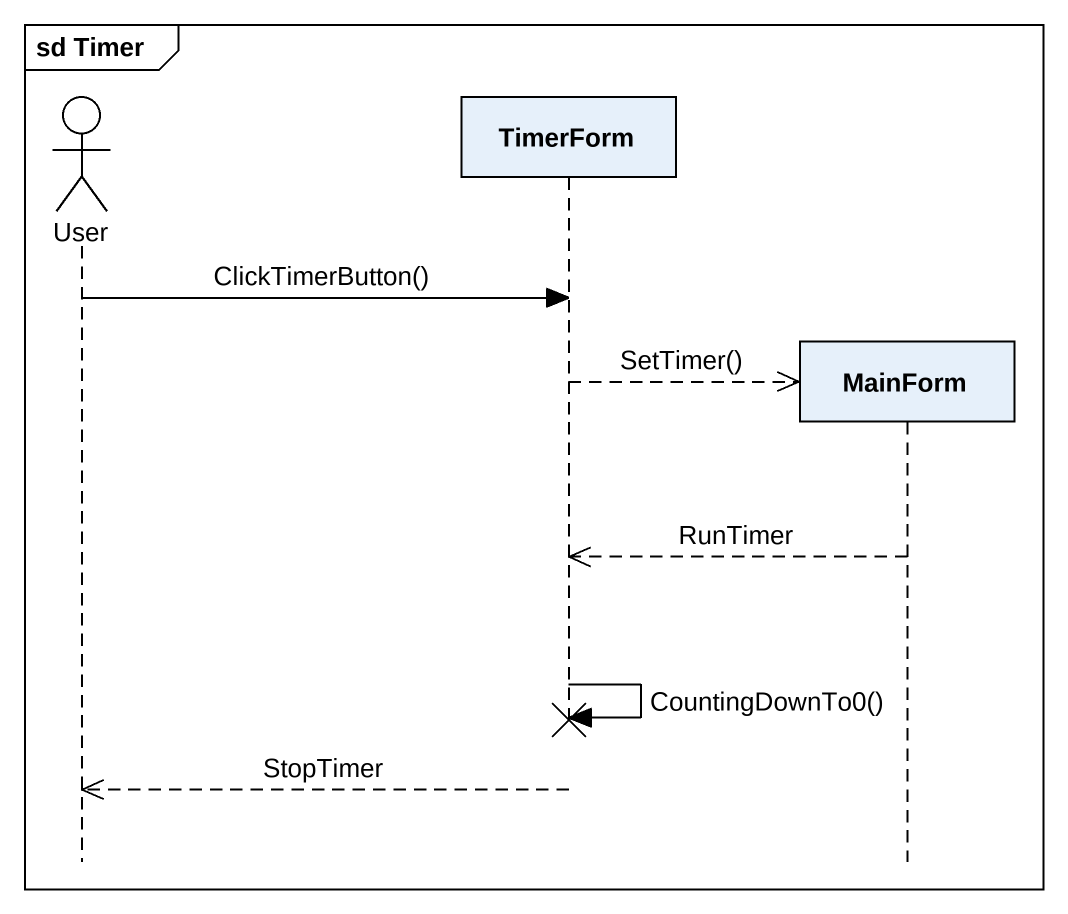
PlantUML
@startuml
mainframe sd Timer
hide footbox
actor User
participant TimerForm
participant MainForm

User -> TimerForm : ClickTimerButton()
TimerForm -->> MainForm ** : SetTimer()
MainForm -->> TimerForm : RunTimer
TimerForm -> TimerForm : CountingDownTo0()
TimerForm -->> User : StopTimer
@enduml
